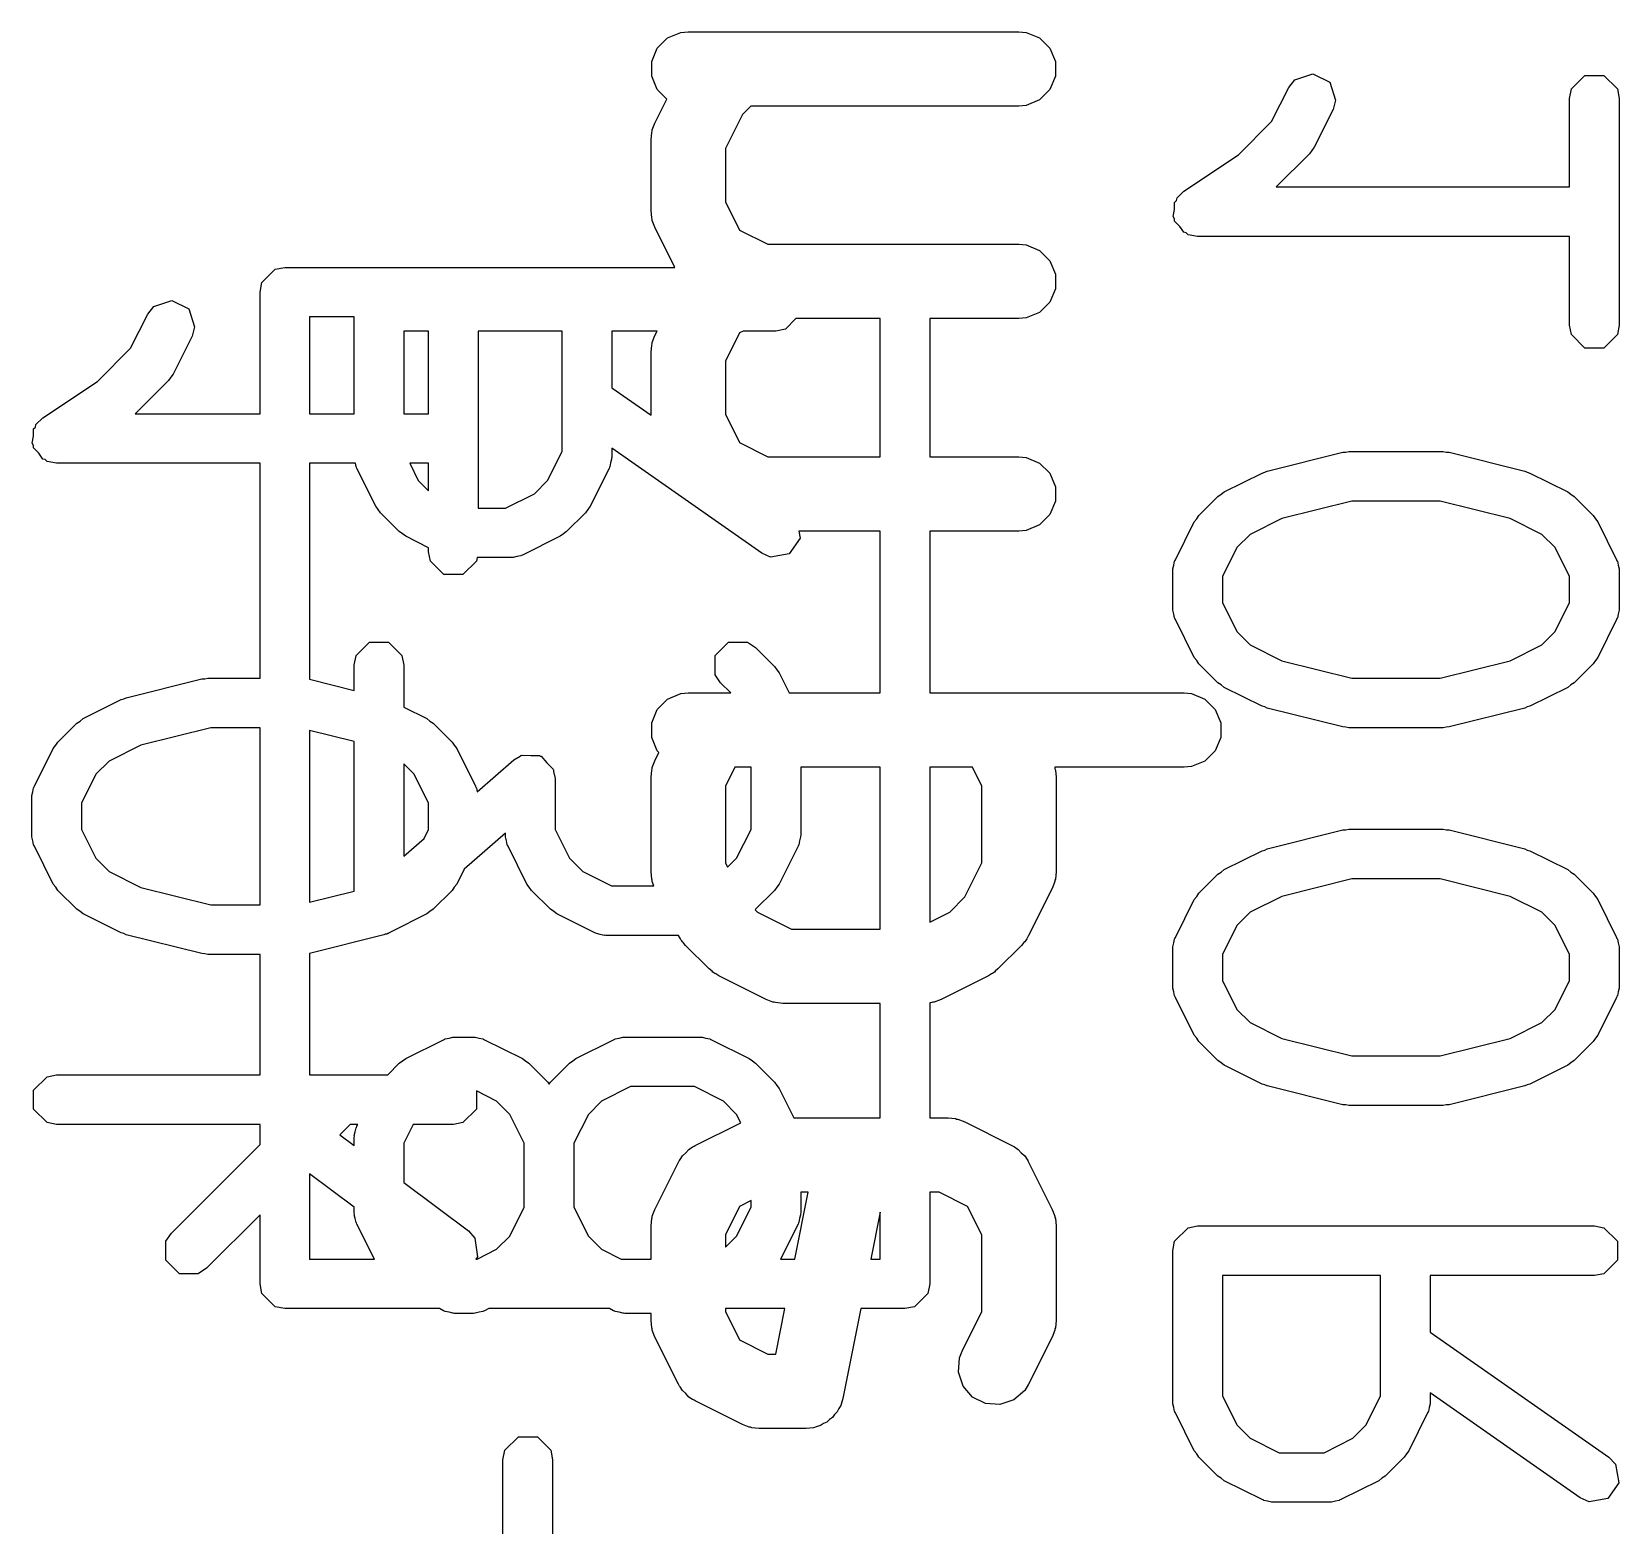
# Model space of a CAD drawing. Header units: inches. Extents: x 0.38 to 5.39, y 0.07 to 3.28.
# Drawn here: x 2.0965 to 2.2225, y 2.0311 to 2.1496 of the extents above; entities that cross this region are included whole.
import ezdxf

# ---------------------------------------------------------------- set-up
doc = ezdxf.new("R2010")
doc.units = ezdxf.units.IN
doc.header["$MEASUREMENT"] = 0
doc.layers.add('BLACK', color=250, linetype='CONTINUOUS')

msp = doc.modelspace()

# ---------------------------------------------------------------- linework, layer by layer
at = {"layer": 'BLACK', "linetype": 'CONTINUOUS'}
for p, q in [((2.14695, 2.14915), (2.14801, 2.14959)), ((2.14801, 2.14959), (2.14859, 2.14965)), ((2.14859, 2.14965), (2.17484, 2.14965)), ((2.17484, 2.14965), (2.17541, 2.14959)), ((2.17541, 2.14959), (2.17648, 2.14915)), ((2.14569, 2.14727), (2.14613, 2.14833)), ((2.14613, 2.14833), (2.14695, 2.14915)), ((2.17648, 2.14915), (2.17729, 2.14833)), ((2.17729, 2.14833), (2.17773, 2.14727)), ((2.14569, 2.14612), (2.14569, 2.14727)), ((2.17773, 2.14727), (2.17773, 2.14612)), ((2.14613, 2.14505), (2.14569, 2.14612)), ((2.17773, 2.14612), (2.17729, 2.14505)), ((2.19625, 2.14523), (2.19672, 2.14584)), ((2.19672, 2.14584), (2.19815, 2.14631)), ((2.19815, 2.14631), (2.1995, 2.14564)), ((2.1995, 2.14564), (2.19997, 2.14421)), ((2.21869, 2.1451), (2.21975, 2.14617)), ((2.21975, 2.14617), (2.22126, 2.14617)), ((2.22126, 2.14617), (2.22233, 2.1451)), ((2.14595, 2.14239), (2.1469, 2.14429)), ((2.1469, 2.14429), (2.14613, 2.14505)), ((2.17729, 2.14505), (2.17648, 2.14424)), ((2.19489, 2.14252), (2.19625, 2.14523)), ((2.21854, 2.14435), (2.21869, 2.1451)), ((2.21854, 2.13732), (2.21854, 2.14435)), ((2.22233, 2.1451), (2.22248, 2.14435)), ((2.22248, 2.14435), (2.22248, 2.12635)), ((2.15289, 2.14307), (2.15154, 2.14037)), ((2.15356, 2.14374), (2.15289, 2.14307)), ((2.17484, 2.14374), (2.15356, 2.14374)), ((2.17541, 2.1438), (2.17484, 2.14374)), ((2.17648, 2.14424), (2.17541, 2.1438)), ((2.19977, 2.14347), (2.19827, 2.14047)), ((2.19997, 2.14421), (2.19977, 2.14347)), ((2.14569, 2.14164), (2.14573, 2.14174)), ((2.14573, 2.14174), (2.14574, 2.14185)), ((2.14574, 2.14185), (2.14595, 2.14239)), ((2.19226, 2.13988), (2.19489, 2.14252)), ((2.14564, 2.14107), (2.14569, 2.14164)), ((2.14564, 2.13544), (2.14564, 2.14107)), ((2.15154, 2.14037), (2.15154, 2.13614)), ((2.18792, 2.13699), (2.19226, 2.13988)), ((2.1979, 2.13996), (2.19526, 2.13732)), ((2.19808, 2.14022), (2.1979, 2.13996)), ((2.19827, 2.14047), (2.19808, 2.14022)), ((2.18738, 2.13645), (2.18792, 2.13699)), ((2.19526, 2.13732), (2.21854, 2.13732)), ((2.14569, 2.13487), (2.14564, 2.13544)), ((2.15154, 2.13614), (2.15266, 2.1339)), ((2.18708, 2.13497), (2.18719, 2.13553)), ((2.18719, 2.1361), (2.18734, 2.13625)), ((2.18719, 2.13553), (2.18719, 2.1361)), ((2.18734, 2.13625), (2.18738, 2.13645)), ((2.14573, 2.13477), (2.14569, 2.13487)), ((2.14574, 2.13466), (2.14573, 2.13477)), ((2.14595, 2.13412), (2.14574, 2.13466)), ((2.18719, 2.1348), (2.18708, 2.13497)), ((2.18719, 2.1346), (2.18719, 2.1348)), ((2.1876, 2.13419), (2.18719, 2.1346)), ((2.18792, 2.13372), (2.1876, 2.13419)), ((2.14754, 2.13094), (2.14595, 2.13412)), ((2.15266, 2.1339), (2.15491, 2.13277)), ((2.18811, 2.13368), (2.18792, 2.13372)), ((2.18826, 2.13353), (2.18811, 2.13368)), ((2.18901, 2.13338), (2.18826, 2.13353)), ((2.21854, 2.13338), (2.18901, 2.13338)), ((2.21854, 2.12635), (2.21854, 2.13338)), ((2.15491, 2.13277), (2.17484, 2.13277)), ((2.17484, 2.13277), (2.17541, 2.13272)), ((2.17541, 2.13272), (2.17648, 2.13228)), ((2.17648, 2.13228), (2.17729, 2.13146)), ((2.11476, 2.12973), (2.11582, 2.1308)), ((2.11582, 2.1308), (2.11657, 2.13094)), ((2.11657, 2.13094), (2.14754, 2.13094)), ((2.17729, 2.13146), (2.17773, 2.1304)), ((2.17773, 2.1304), (2.17773, 2.12924)), ((2.11461, 2.12898), (2.11476, 2.12973)), ((2.17773, 2.12924), (2.17729, 2.12818)), ((2.10617, 2.12784), (2.1076, 2.12832)), ((2.1076, 2.12832), (2.10895, 2.12764)), ((2.11461, 2.11932), (2.11461, 2.12898)), ((2.17729, 2.12818), (2.17648, 2.12736)), ((2.10434, 2.12452), (2.1057, 2.12723)), ((2.1057, 2.12723), (2.10617, 2.12784)), ((2.10895, 2.12764), (2.10942, 2.12621)), ((2.11854, 2.12701), (2.11854, 2.11932)), ((2.12208, 2.12701), (2.11854, 2.12701)), ((2.12208, 2.11932), (2.12208, 2.12701)), ((2.15713, 2.12687), (2.1563, 2.12603)), ((2.16382, 2.12687), (2.15713, 2.12687)), ((2.16382, 2.1159), (2.16382, 2.12687)), ((2.17484, 2.12687), (2.16776, 2.12687)), ((2.16776, 2.12687), (2.16776, 2.1159)), ((2.17541, 2.12692), (2.17484, 2.12687)), ((2.17648, 2.12736), (2.17541, 2.12692)), ((2.10922, 2.12547), (2.10772, 2.12247)), ((2.10942, 2.12621), (2.10922, 2.12547)), ((2.12799, 2.12588), (2.12602, 2.12588)), ((2.12602, 2.12588), (2.12602, 2.11932)), ((2.12799, 2.11932), (2.12799, 2.12588)), ((2.13858, 2.12588), (2.13192, 2.12588)), ((2.13192, 2.12588), (2.13192, 2.11182)), ((2.13858, 2.11632), (2.13858, 2.12588)), ((2.14252, 2.12588), (2.14252, 2.12138)), ((2.14613, 2.12588), (2.14252, 2.12588)), ((2.14574, 2.12498), (2.14595, 2.12552)), ((2.14595, 2.12552), (2.14613, 2.12588)), ((2.15266, 2.12574), (2.15154, 2.1235)), ((2.15294, 2.12588), (2.15266, 2.12574)), ((2.15555, 2.12588), (2.15294, 2.12588)), ((2.1563, 2.12603), (2.15555, 2.12588)), ((2.21869, 2.1256), (2.21854, 2.12635)), ((2.21975, 2.12453), (2.21869, 2.1256)), ((2.22233, 2.1256), (2.22126, 2.12453)), ((2.22248, 2.12635), (2.22233, 2.1256)), ((2.10171, 2.12188), (2.10434, 2.12452)), ((2.14564, 2.1242), (2.14569, 2.12477)), ((2.14564, 2.11919), (2.14564, 2.1242)), ((2.14569, 2.12477), (2.14573, 2.12487)), ((2.14573, 2.12487), (2.14574, 2.12498)), ((2.22126, 2.12453), (2.21975, 2.12453)), ((2.15154, 2.1235), (2.15154, 2.11927)), ((2.09737, 2.11899), (2.10171, 2.12188)), ((2.10735, 2.12196), (2.10471, 2.11932)), ((2.10753, 2.12222), (2.10735, 2.12196)), ((2.10772, 2.12247), (2.10753, 2.12222)), ((2.14252, 2.12138), (2.14564, 2.11919)), ((2.10471, 2.11932), (2.11461, 2.11932)), ((2.11854, 2.11932), (2.12208, 2.11932)), ((2.12602, 2.11932), (2.12799, 2.11932)), ((2.15154, 2.11927), (2.15266, 2.11702)), ((2.09664, 2.11811), (2.09679, 2.11825)), ((2.09664, 2.11753), (2.09664, 2.11811)), ((2.09679, 2.11825), (2.09682, 2.11845)), ((2.09682, 2.11845), (2.09737, 2.11899)), ((2.09653, 2.11697), (2.09664, 2.11753)), ((2.09664, 2.1168), (2.09653, 2.11697)), ((2.09664, 2.1166), (2.09664, 2.1168)), ((2.09705, 2.11619), (2.09664, 2.1166)), ((2.15442, 2.10824), (2.14252, 2.11657)), ((2.14252, 2.11657), (2.14252, 2.11585)), ((2.15266, 2.11702), (2.15491, 2.1159)), ((2.09737, 2.11572), (2.09705, 2.11619)), ((2.09756, 2.11568), (2.09737, 2.11572)), ((2.09771, 2.11553), (2.09756, 2.11568)), ((2.09846, 2.11538), (2.09771, 2.11553)), ((2.11461, 2.11538), (2.09846, 2.11538)), ((2.11461, 2.09832), (2.11461, 2.11538)), ((2.12218, 2.11538), (2.11854, 2.11538)), ((2.11854, 2.11538), (2.11854, 2.09824)), ((2.12223, 2.1151), (2.12218, 2.11538)), ((2.12799, 2.11538), (2.12649, 2.11538)), ((2.12649, 2.11538), (2.12717, 2.11402)), ((2.12799, 2.1132), (2.12799, 2.11538)), ((2.13743, 2.11402), (2.13858, 2.11632)), ((2.14243, 2.11541), (2.14237, 2.1151)), ((2.14251, 2.11571), (2.14243, 2.11541)), ((2.14252, 2.11585), (2.1425, 2.11576)), ((2.1425, 2.11576), (2.14251, 2.11571)), ((2.15491, 2.1159), (2.16382, 2.1159)), ((2.16776, 2.1159), (2.17484, 2.1159)), ((2.17484, 2.1159), (2.17541, 2.11584)), ((2.17541, 2.11584), (2.17648, 2.1154)), ((2.17648, 2.1154), (2.17729, 2.11459)), ((2.19453, 2.11476), (2.20053, 2.11626)), ((2.20053, 2.11626), (2.20077, 2.11627)), ((2.20077, 2.11627), (2.20101, 2.11632)), ((2.20101, 2.11632), (2.20851, 2.11632)), ((2.20851, 2.11632), (2.20875, 2.11627)), ((2.20875, 2.11627), (2.20899, 2.11626)), ((2.20899, 2.11626), (2.21499, 2.11476)), ((2.12226, 2.11507), (2.12223, 2.1151)), ((2.12229, 2.11497), (2.12226, 2.11507)), ((2.12379, 2.11197), (2.12229, 2.11497)), ((2.12717, 2.11402), (2.12799, 2.1132)), ((2.13638, 2.11297), (2.13743, 2.11402)), ((2.14231, 2.11497), (2.14081, 2.11197)), ((2.14234, 2.11507), (2.14231, 2.11497)), ((2.14237, 2.1151), (2.14234, 2.11507)), ((2.17729, 2.11459), (2.17773, 2.11352)), ((2.19113, 2.11311), (2.19413, 2.11461)), ((2.19413, 2.11461), (2.19434, 2.11467)), ((2.19434, 2.11467), (2.19453, 2.11476)), ((2.21499, 2.11476), (2.21518, 2.11467)), ((2.21518, 2.11467), (2.21539, 2.11461)), ((2.21539, 2.11461), (2.21839, 2.11311)), ((2.13408, 2.11182), (2.13638, 2.11297)), ((2.17773, 2.11352), (2.17773, 2.11237)), ((2.19062, 2.11275), (2.19088, 2.11292)), ((2.19088, 2.11292), (2.19113, 2.11311)), ((2.21839, 2.11311), (2.21864, 2.11292)), ((2.21864, 2.11292), (2.2189, 2.11275)), ((2.12398, 2.11172), (2.12379, 2.11197)), ((2.12416, 2.11146), (2.12398, 2.11172)), ((2.13192, 2.11182), (2.13408, 2.11182)), ((2.14062, 2.11172), (2.14044, 2.11146)), ((2.14081, 2.11197), (2.14062, 2.11172)), ((2.17773, 2.11237), (2.17729, 2.11131)), ((2.18912, 2.11125), (2.19062, 2.11275)), ((2.20125, 2.11238), (2.1957, 2.111)), ((2.20827, 2.11238), (2.20125, 2.11238)), ((2.21382, 2.111), (2.20827, 2.11238)), ((2.2189, 2.11275), (2.2204, 2.11125)), ((2.12566, 2.10996), (2.12416, 2.11146)), ((2.14044, 2.11146), (2.13894, 2.10996)), ((2.17648, 2.11049), (2.17541, 2.11005)), ((2.17729, 2.11131), (2.17648, 2.11049)), ((2.18725, 2.10773), (2.18875, 2.11073)), ((2.18875, 2.11073), (2.18894, 2.11098)), ((2.18894, 2.11098), (2.18912, 2.11125)), ((2.1957, 2.111), (2.19318, 2.10974)), ((2.21634, 2.10974), (2.21382, 2.111)), ((2.2204, 2.11125), (2.22058, 2.11098)), ((2.22058, 2.11098), (2.22077, 2.11073)), ((2.22077, 2.11073), (2.22227, 2.10773)), ((2.12592, 2.10979), (2.12566, 2.10996)), ((2.12617, 2.10959), (2.12592, 2.10979)), ((2.12799, 2.10868), (2.12617, 2.10959)), ((2.13843, 2.10959), (2.13543, 2.10809)), ((2.13868, 2.10979), (2.13843, 2.10959)), ((2.13894, 2.10996), (2.13868, 2.10979)), ((2.15747, 2.10943), (2.1566, 2.10819)), ((2.16382, 2.10999), (2.15737, 2.10999)), ((2.15737, 2.10999), (2.15747, 2.10943)), ((2.16382, 2.09715), (2.16382, 2.10999)), ((2.17484, 2.10999), (2.16776, 2.10999)), ((2.16776, 2.10999), (2.16776, 2.09715)), ((2.17541, 2.11005), (2.17484, 2.10999)), ((2.19318, 2.10974), (2.19213, 2.10869)), ((2.21739, 2.10869), (2.21634, 2.10974)), ((2.12799, 2.10835), (2.12799, 2.10868)), ((2.12814, 2.1076), (2.12799, 2.10835)), ((2.13183, 2.10789), (2.13178, 2.1076)), ((2.13455, 2.10789), (2.13183, 2.10789)), ((2.13465, 2.1079), (2.13455, 2.10789)), ((2.13469, 2.10789), (2.13465, 2.1079)), ((2.13499, 2.10797), (2.13469, 2.10789)), ((2.1353, 2.10804), (2.13499, 2.10797)), ((2.13533, 2.10807), (2.1353, 2.10804)), ((2.13543, 2.10809), (2.13533, 2.10807)), ((2.15512, 2.10793), (2.15442, 2.10824)), ((2.1566, 2.10819), (2.15512, 2.10793)), ((2.18722, 2.10764), (2.18725, 2.10773)), ((2.19213, 2.10869), (2.19098, 2.10639)), ((2.21854, 2.10639), (2.21739, 2.10869)), ((2.22227, 2.10773), (2.22229, 2.10764)), ((2.1292, 2.10654), (2.12814, 2.1076)), ((2.13071, 2.10654), (2.1292, 2.10654)), ((2.13178, 2.1076), (2.13071, 2.10654)), ((2.18704, 2.10685), (2.18706, 2.10695)), ((2.18704, 2.10385), (2.18704, 2.10685)), ((2.18705, 2.10699), (2.18713, 2.1073)), ((2.18706, 2.10695), (2.18705, 2.10699)), ((2.18713, 2.1073), (2.18719, 2.10761)), ((2.18719, 2.10761), (2.18722, 2.10764)), ((2.22229, 2.10764), (2.22233, 2.10761)), ((2.22233, 2.10761), (2.22239, 2.1073)), ((2.22239, 2.1073), (2.22247, 2.10699)), ((2.22247, 2.10699), (2.22246, 2.10695)), ((2.22246, 2.10695), (2.22248, 2.10685)), ((2.22248, 2.10685), (2.22248, 2.10385)), ((2.19098, 2.10639), (2.19098, 2.10432)), ((2.21854, 2.10432), (2.21854, 2.10639)), ((2.19098, 2.10432), (2.19213, 2.10202)), ((2.21739, 2.10202), (2.21854, 2.10432)), ((2.18706, 2.10376), (2.18704, 2.10385)), ((2.18705, 2.10371), (2.18706, 2.10376)), ((2.18713, 2.10341), (2.18705, 2.10371)), ((2.18719, 2.1031), (2.18713, 2.10341)), ((2.18722, 2.10307), (2.18719, 2.1031)), ((2.18725, 2.10297), (2.18722, 2.10307)), ((2.18875, 2.09997), (2.18725, 2.10297)), ((2.22227, 2.10297), (2.22077, 2.09997)), ((2.22229, 2.10307), (2.22227, 2.10297)), ((2.22233, 2.1031), (2.22229, 2.10307)), ((2.22239, 2.10341), (2.22233, 2.1031)), ((2.22247, 2.10371), (2.22239, 2.10341)), ((2.22248, 2.10385), (2.22246, 2.10376)), ((2.22246, 2.10376), (2.22247, 2.10371)), ((2.19213, 2.10202), (2.19318, 2.10097)), ((2.21634, 2.10097), (2.21739, 2.10202)), ((2.12223, 2.10011), (2.1233, 2.10117)), ((2.1233, 2.10117), (2.1248, 2.10117)), ((2.1248, 2.10117), (2.12587, 2.10011)), ((2.15073, 2.10011), (2.15179, 2.10117)), ((2.15179, 2.10117), (2.1533, 2.10117)), ((2.1533, 2.10117), (2.15394, 2.10075)), ((2.15394, 2.10075), (2.15544, 2.09925)), ((2.19318, 2.10097), (2.1957, 2.09971)), ((2.21382, 2.09971), (2.21634, 2.10097)), ((2.12208, 2.09936), (2.12223, 2.10011)), ((2.12208, 2.09735), (2.12208, 2.09936)), ((2.12587, 2.10011), (2.12602, 2.09936)), ((2.12602, 2.09936), (2.12602, 2.09603)), ((2.15073, 2.0986), (2.15073, 2.10011)), ((2.15544, 2.09925), (2.15561, 2.09898)), ((2.15561, 2.09898), (2.15581, 2.09874)), ((2.18894, 2.09973), (2.18875, 2.09997)), ((2.18912, 2.09946), (2.18894, 2.09973)), ((2.19062, 2.09796), (2.18912, 2.09946)), ((2.1957, 2.09971), (2.20125, 2.09832)), ((2.20827, 2.09832), (2.21382, 2.09971)), ((2.2204, 2.09946), (2.2189, 2.09796)), ((2.22058, 2.09973), (2.2204, 2.09946)), ((2.22077, 2.09997), (2.22058, 2.09973)), ((2.10398, 2.09677), (2.10998, 2.09827)), ((2.10998, 2.09827), (2.11022, 2.09828)), ((2.11022, 2.09828), (2.11046, 2.09832)), ((2.11046, 2.09832), (2.11461, 2.09832)), ((2.11854, 2.09824), (2.12208, 2.09735)), ((2.15116, 2.09796), (2.15073, 2.0986)), ((2.15197, 2.09715), (2.15116, 2.09796)), ((2.15581, 2.09874), (2.1566, 2.09715)), ((2.19088, 2.09779), (2.19062, 2.09796)), ((2.19113, 2.09759), (2.19088, 2.09779)), ((2.20125, 2.09832), (2.20827, 2.09832)), ((2.21864, 2.09779), (2.21839, 2.09759)), ((2.2189, 2.09796), (2.21864, 2.09779)), ((2.10058, 2.09512), (2.10358, 2.09662)), ((2.10358, 2.09662), (2.10379, 2.09667)), ((2.10379, 2.09667), (2.10398, 2.09677)), ((2.14613, 2.09584), (2.14695, 2.09665)), ((2.14695, 2.09665), (2.14801, 2.0971)), ((2.14801, 2.0971), (2.14859, 2.09715)), ((2.14859, 2.09715), (2.15197, 2.09715)), ((2.1566, 2.09715), (2.16382, 2.09715)), ((2.16776, 2.09715), (2.18796, 2.09715)), ((2.18796, 2.09715), (2.18853, 2.0971)), ((2.18853, 2.0971), (2.1896, 2.09665)), ((2.1896, 2.09665), (2.19041, 2.09584)), ((2.19413, 2.09609), (2.19113, 2.09759)), ((2.21839, 2.09759), (2.21539, 2.09609)), ((2.12602, 2.09603), (2.12784, 2.09512)), ((2.14569, 2.09478), (2.14613, 2.09584)), ((2.19041, 2.09584), (2.19085, 2.09478)), ((2.19434, 2.09604), (2.19413, 2.09609)), ((2.19453, 2.09595), (2.19434, 2.09604)), ((2.20053, 2.09445), (2.19453, 2.09595)), ((2.21499, 2.09595), (2.20899, 2.09445)), ((2.21518, 2.09604), (2.21499, 2.09595)), ((2.21539, 2.09609), (2.21518, 2.09604)), ((2.09857, 2.09325), (2.10007, 2.09475)), ((2.10007, 2.09475), (2.10033, 2.09492)), ((2.10033, 2.09492), (2.10058, 2.09512)), ((2.1107, 2.09439), (2.10515, 2.093)), ((2.11461, 2.09439), (2.1107, 2.09439)), ((2.11461, 2.08033), (2.11461, 2.09439)), ((2.12208, 2.0933), (2.11854, 2.09418)), ((2.11854, 2.09418), (2.11854, 2.08053)), ((2.12784, 2.09512), (2.12809, 2.09492)), ((2.12809, 2.09492), (2.12835, 2.09475)), ((2.12835, 2.09475), (2.12985, 2.09325)), ((2.14569, 2.09362), (2.14569, 2.09478)), ((2.19085, 2.09478), (2.19085, 2.09362)), ((2.20077, 2.09443), (2.20053, 2.09445)), ((2.20101, 2.09439), (2.20077, 2.09443)), ((2.20851, 2.09439), (2.20101, 2.09439)), ((2.20875, 2.09443), (2.20851, 2.09439)), ((2.20899, 2.09445), (2.20875, 2.09443)), ((2.0967, 2.08974), (2.0982, 2.09274)), ((2.0982, 2.09274), (2.09839, 2.09299)), ((2.09839, 2.09299), (2.09857, 2.09325)), ((2.10515, 2.093), (2.10263, 2.09174)), ((2.12208, 2.08142), (2.12208, 2.0933)), ((2.12985, 2.09325), (2.13002, 2.09299)), ((2.13002, 2.09299), (2.13022, 2.09274)), ((2.13022, 2.09274), (2.13172, 2.08974)), ((2.14613, 2.09256), (2.14569, 2.09362)), ((2.19085, 2.09362), (2.19041, 2.09256)), ((2.10263, 2.09174), (2.10158, 2.09069)), ((2.12684, 2.09069), (2.12602, 2.09151)), ((2.12602, 2.09151), (2.12602, 2.0842)), ((2.13184, 2.08929), (2.13475, 2.09184)), ((2.13475, 2.09184), (2.13524, 2.09212)), ((2.13524, 2.09212), (2.1353, 2.09217)), ((2.1353, 2.09217), (2.13534, 2.09217)), ((2.13534, 2.09217), (2.13542, 2.09222)), ((2.13542, 2.09222), (2.13611, 2.09217)), ((2.13611, 2.09217), (2.1368, 2.09217)), ((2.1368, 2.09217), (2.13685, 2.09213)), ((2.13685, 2.09213), (2.13692, 2.09212)), ((2.13692, 2.09212), (2.13738, 2.0916)), ((2.13738, 2.0916), (2.13787, 2.09111)), ((2.14574, 2.09123), (2.14595, 2.09177)), ((2.14595, 2.09177), (2.14627, 2.09242)), ((2.14627, 2.09242), (2.14613, 2.09256)), ((2.1896, 2.09174), (2.18853, 2.0913)), ((2.19041, 2.09256), (2.1896, 2.09174)), ((2.10158, 2.09069), (2.10043, 2.08839)), ((2.12799, 2.08839), (2.12684, 2.09069)), ((2.13787, 2.09111), (2.13789, 2.09102)), ((2.13789, 2.09102), (2.13791, 2.09099)), ((2.13791, 2.09099), (2.13791, 2.09091)), ((2.13791, 2.09091), (2.13802, 2.09036)), ((2.13802, 2.09036), (2.13802, 2.08632)), ((2.14564, 2.09045), (2.14569, 2.09103)), ((2.14564, 2.08295), (2.14564, 2.09045)), ((2.14569, 2.09103), (2.14573, 2.09112)), ((2.14573, 2.09112), (2.14574, 2.09123)), ((2.15229, 2.09125), (2.15154, 2.08975)), ((2.15358, 2.09125), (2.15229, 2.09125)), ((2.15358, 2.08632), (2.15358, 2.09125)), ((2.16382, 2.09125), (2.15752, 2.09125)), ((2.15752, 2.09125), (2.15752, 2.08586)), ((2.16382, 2.0784), (2.16382, 2.09125)), ((2.17114, 2.09125), (2.16776, 2.09125)), ((2.16776, 2.09125), (2.16776, 2.07896)), ((2.17188, 2.08975), (2.17114, 2.09125)), ((2.18796, 2.09125), (2.17768, 2.09125)), ((2.17768, 2.09125), (2.17768, 2.09123)), ((2.17768, 2.09123), (2.17769, 2.09112)), ((2.17769, 2.09112), (2.17773, 2.09103)), ((2.17773, 2.09103), (2.17779, 2.09045)), ((2.17779, 2.09045), (2.17779, 2.08295)), ((2.18853, 2.0913), (2.18796, 2.09125)), ((2.09649, 2.08886), (2.09651, 2.08895)), ((2.09649, 2.08586), (2.09649, 2.08886)), ((2.0965, 2.089), (2.09658, 2.0893)), ((2.09651, 2.08895), (2.0965, 2.089)), ((2.09658, 2.0893), (2.09664, 2.08961)), ((2.09664, 2.08961), (2.09667, 2.08964)), ((2.09667, 2.08964), (2.0967, 2.08974)), ((2.13172, 2.08974), (2.13174, 2.08964)), ((2.13174, 2.08964), (2.13178, 2.08961)), ((2.13178, 2.08961), (2.13184, 2.0893)), ((2.13184, 2.0893), (2.13184, 2.08929)), ((2.15154, 2.08975), (2.15154, 2.08365)), ((2.17188, 2.08365), (2.17188, 2.08975)), ((2.10043, 2.08839), (2.10043, 2.08632)), ((2.12799, 2.08632), (2.12799, 2.08839)), ((2.10043, 2.08632), (2.10158, 2.08402)), ((2.12763, 2.0856), (2.12799, 2.08632)), ((2.13802, 2.08632), (2.13917, 2.08402)), ((2.15243, 2.08402), (2.15358, 2.08632)), ((2.20077, 2.08628), (2.20101, 2.08633)), ((2.20101, 2.08633), (2.20851, 2.08633)), ((2.20851, 2.08633), (2.20875, 2.08628)), ((2.09651, 2.08576), (2.09649, 2.08586)), ((2.0965, 2.08572), (2.09651, 2.08576)), ((2.09658, 2.08541), (2.0965, 2.08572)), ((2.09664, 2.0851), (2.09658, 2.08541)), ((2.09667, 2.08507), (2.09664, 2.0851)), ((2.0967, 2.08498), (2.09667, 2.08507)), ((2.12602, 2.0842), (2.12763, 2.0856)), ((2.13408, 2.08602), (2.1308, 2.08315)), ((2.13408, 2.08586), (2.13408, 2.08602)), ((2.1341, 2.08576), (2.13408, 2.08586)), ((2.13409, 2.08572), (2.1341, 2.08576)), ((2.13417, 2.08541), (2.13409, 2.08572)), ((2.13423, 2.0851), (2.13417, 2.08541)), ((2.13426, 2.08507), (2.13423, 2.0851)), ((2.13429, 2.08498), (2.13426, 2.08507)), ((2.15733, 2.08507), (2.15731, 2.08498)), ((2.15737, 2.0851), (2.15733, 2.08507)), ((2.15743, 2.08541), (2.15737, 2.0851)), ((2.15751, 2.08572), (2.15743, 2.08541)), ((2.15752, 2.08586), (2.1575, 2.08576)), ((2.1575, 2.08576), (2.15751, 2.08572)), ((2.19453, 2.08477), (2.20053, 2.08627)), ((2.20053, 2.08627), (2.20077, 2.08628)), ((2.20875, 2.08628), (2.20899, 2.08627)), ((2.20899, 2.08627), (2.21499, 2.08477)), ((2.0982, 2.08198), (2.0967, 2.08498)), ((2.10158, 2.08402), (2.10263, 2.08298)), ((2.13579, 2.08198), (2.13429, 2.08498)), ((2.13917, 2.08402), (2.14022, 2.08298)), ((2.15171, 2.08331), (2.15243, 2.08402)), ((2.15731, 2.08498), (2.15581, 2.08198)), ((2.19113, 2.08312), (2.19413, 2.08462)), ((2.19413, 2.08462), (2.19434, 2.08467)), ((2.19434, 2.08467), (2.19453, 2.08477)), ((2.21499, 2.08477), (2.21518, 2.08467)), ((2.21518, 2.08467), (2.21539, 2.08462)), ((2.21539, 2.08462), (2.21839, 2.08312)), ((2.10263, 2.08298), (2.10515, 2.08171)), ((2.1308, 2.08315), (2.13022, 2.08198)), ((2.14022, 2.08298), (2.14251, 2.08183)), ((2.14569, 2.08237), (2.14564, 2.08295)), ((2.15154, 2.08365), (2.15171, 2.08331)), ((2.17053, 2.08095), (2.17188, 2.08365)), ((2.17779, 2.08295), (2.17773, 2.08237)), ((2.18912, 2.08125), (2.19062, 2.08275)), ((2.19062, 2.08275), (2.19088, 2.08292)), ((2.19088, 2.08292), (2.19113, 2.08312)), ((2.21839, 2.08312), (2.21864, 2.08292)), ((2.21864, 2.08292), (2.2189, 2.08275)), ((2.2189, 2.08275), (2.2204, 2.08125)), ((2.09839, 2.08173), (2.0982, 2.08198)), ((2.09857, 2.08147), (2.09839, 2.08173)), ((2.10007, 2.07997), (2.09857, 2.08147)), ((2.10515, 2.08171), (2.1107, 2.08033)), ((2.11854, 2.08053), (2.12208, 2.08142)), ((2.12985, 2.08147), (2.12835, 2.07997)), ((2.13002, 2.08173), (2.12985, 2.08147)), ((2.13022, 2.08198), (2.13002, 2.08173)), ((2.13598, 2.08173), (2.13579, 2.08198)), ((2.13616, 2.08147), (2.13598, 2.08173)), ((2.13766, 2.07997), (2.13616, 2.08147)), ((2.14251, 2.08183), (2.14587, 2.08183)), ((2.14573, 2.08228), (2.14569, 2.08237)), ((2.14574, 2.08217), (2.14573, 2.08228)), ((2.14587, 2.08183), (2.14574, 2.08217)), ((2.15544, 2.08147), (2.15394, 2.07997)), ((2.15561, 2.08173), (2.15544, 2.08147)), ((2.15581, 2.08198), (2.15561, 2.08173)), ((2.17748, 2.08163), (2.1756, 2.07788)), ((2.17768, 2.08217), (2.17748, 2.08163)), ((2.17769, 2.08228), (2.17768, 2.08217)), ((2.17773, 2.08237), (2.17769, 2.08228)), ((2.20125, 2.08239), (2.1957, 2.081)), ((2.20827, 2.08239), (2.20125, 2.08239)), ((2.21382, 2.081), (2.20827, 2.08239)), ((2.1107, 2.08033), (2.11461, 2.08033)), ((2.16934, 2.07975), (2.17053, 2.08095)), ((2.18725, 2.07774), (2.18875, 2.08074)), ((2.18875, 2.08074), (2.18894, 2.08099)), ((2.18894, 2.08099), (2.18912, 2.08125)), ((2.1957, 2.081), (2.19318, 2.07974)), ((2.21634, 2.07974), (2.21382, 2.081)), ((2.2204, 2.08125), (2.22058, 2.08099)), ((2.22058, 2.08099), (2.22077, 2.08074)), ((2.22077, 2.08074), (2.22227, 2.07774)), ((2.10033, 2.07979), (2.10007, 2.07997)), ((2.10058, 2.0796), (2.10033, 2.07979)), ((2.10358, 2.0781), (2.10058, 2.0796)), ((2.12784, 2.0796), (2.12502, 2.07819)), ((2.12809, 2.07979), (2.12784, 2.0796)), ((2.12835, 2.07997), (2.12809, 2.07979)), ((2.13792, 2.07979), (2.13766, 2.07997)), ((2.13817, 2.0796), (2.13792, 2.07979)), ((2.14117, 2.0781), (2.13817, 2.0796)), ((2.15394, 2.07997), (2.1539, 2.07994)), ((2.1539, 2.07994), (2.15409, 2.07975)), ((2.15409, 2.07975), (2.15678, 2.0784)), ((2.16776, 2.07896), (2.16934, 2.07975)), ((2.19318, 2.07974), (2.19213, 2.07869)), ((2.21739, 2.07869), (2.21634, 2.07974)), ((2.10379, 2.07804), (2.10358, 2.0781)), ((2.10398, 2.07795), (2.10379, 2.07804)), ((2.10998, 2.07645), (2.10398, 2.07795)), ((2.12443, 2.07795), (2.11854, 2.07647)), ((2.12455, 2.078), (2.12443, 2.07795)), ((2.12468, 2.07799), (2.12455, 2.078)), ((2.12476, 2.07804), (2.12468, 2.07799)), ((2.1248, 2.07804), (2.12476, 2.07804)), ((2.12486, 2.0781), (2.1248, 2.07804)), ((2.12502, 2.07819), (2.12486, 2.0781)), ((2.14126, 2.07807), (2.14117, 2.0781)), ((2.1413, 2.07804), (2.14126, 2.07807)), ((2.1416, 2.07798), (2.1413, 2.07804)), ((2.14191, 2.07789), (2.1416, 2.07798)), ((2.14195, 2.07791), (2.14191, 2.07789)), ((2.14205, 2.07789), (2.14195, 2.07791)), ((2.14782, 2.07789), (2.14205, 2.07789)), ((2.14782, 2.07788), (2.14782, 2.07789)), ((2.14798, 2.07763), (2.14782, 2.07788)), ((2.14801, 2.07756), (2.14798, 2.07763)), ((2.14807, 2.07748), (2.14801, 2.07756)), ((2.15678, 2.0784), (2.16382, 2.0784)), ((2.17542, 2.07756), (2.17535, 2.07748)), ((2.17545, 2.07763), (2.17542, 2.07756)), ((2.1756, 2.07788), (2.17545, 2.07763)), ((2.18713, 2.0773), (2.18719, 2.07761)), ((2.18719, 2.07761), (2.18722, 2.07764)), ((2.18722, 2.07764), (2.18725, 2.07774)), ((2.19213, 2.07869), (2.19098, 2.07639)), ((2.21854, 2.07639), (2.21739, 2.07869)), ((2.22227, 2.07774), (2.22229, 2.07764)), ((2.22229, 2.07764), (2.22233, 2.07761)), ((2.22233, 2.07761), (2.22239, 2.0773)), ((2.11022, 2.07644), (2.10998, 2.07645)), ((2.11046, 2.07639), (2.11022, 2.07644)), ((2.11461, 2.07639), (2.11046, 2.07639)), ((2.11461, 2.06683), (2.11461, 2.07639)), ((2.11854, 2.07647), (2.11854, 2.06683)), ((2.14813, 2.07739), (2.14807, 2.07748)), ((2.14819, 2.07734), (2.14813, 2.07739)), ((2.14838, 2.07711), (2.14819, 2.07734)), ((2.15025, 2.07524), (2.14838, 2.07711)), ((2.17505, 2.07711), (2.17317, 2.07524)), ((2.17523, 2.07734), (2.17505, 2.07711)), ((2.17529, 2.07739), (2.17523, 2.07734)), ((2.17535, 2.07748), (2.17529, 2.07739)), ((2.18704, 2.07686), (2.18706, 2.07695)), ((2.18704, 2.07386), (2.18704, 2.07686)), ((2.18705, 2.077), (2.18713, 2.0773)), ((2.18706, 2.07695), (2.18705, 2.077)), ((2.19098, 2.07639), (2.19098, 2.07432)), ((2.21854, 2.07432), (2.21854, 2.07639)), ((2.22239, 2.0773), (2.22247, 2.077)), ((2.22247, 2.077), (2.22246, 2.07695)), ((2.22246, 2.07695), (2.22248, 2.07686)), ((2.22248, 2.07686), (2.22248, 2.07386)), ((2.15048, 2.07505), (2.15025, 2.07524)), ((2.15053, 2.07499), (2.15048, 2.07505)), ((2.15062, 2.07494), (2.15053, 2.07499)), ((2.1729, 2.07499), (2.17281, 2.07494)), ((2.17295, 2.07505), (2.1729, 2.07499)), ((2.17317, 2.07524), (2.17295, 2.07505)), ((2.1507, 2.07487), (2.15062, 2.07494)), ((2.15077, 2.07484), (2.1507, 2.07487)), ((2.15102, 2.07469), (2.15077, 2.07484)), ((2.15477, 2.07281), (2.15102, 2.07469)), ((2.17241, 2.07469), (2.16866, 2.07281)), ((2.17265, 2.07484), (2.17241, 2.07469)), ((2.17273, 2.07487), (2.17265, 2.07484)), ((2.17281, 2.07494), (2.17273, 2.07487)), ((2.18706, 2.07376), (2.18704, 2.07386)), ((2.18705, 2.07372), (2.18706, 2.07376)), ((2.18713, 2.07341), (2.18705, 2.07372)), ((2.19098, 2.07432), (2.19213, 2.07202)), ((2.21739, 2.07202), (2.21854, 2.07432)), ((2.22247, 2.07372), (2.22239, 2.07341)), ((2.22248, 2.07386), (2.22246, 2.07376)), ((2.22246, 2.07376), (2.22247, 2.07372)), ((2.15531, 2.0726), (2.15477, 2.07281)), ((2.15541, 2.0726), (2.15531, 2.0726)), ((2.15551, 2.07256), (2.15541, 2.0726)), ((2.15609, 2.0725), (2.15551, 2.07256)), ((2.16382, 2.0725), (2.15609, 2.0725)), ((2.16382, 2.06341), (2.16382, 2.0725)), ((2.16791, 2.07256), (2.16776, 2.07254)), ((2.16776, 2.07254), (2.16776, 2.06341)), ((2.16801, 2.0726), (2.16791, 2.07256)), ((2.16812, 2.0726), (2.16801, 2.0726)), ((2.16866, 2.07281), (2.16812, 2.0726)), ((2.18719, 2.0731), (2.18713, 2.07341)), ((2.18722, 2.07307), (2.18719, 2.0731)), ((2.18725, 2.07298), (2.18722, 2.07307)), ((2.18875, 2.06998), (2.18725, 2.07298)), ((2.22227, 2.07298), (2.22077, 2.06998)), ((2.22229, 2.07307), (2.22227, 2.07298)), ((2.22233, 2.0731), (2.22229, 2.07307)), ((2.22239, 2.07341), (2.22233, 2.0731)), ((2.19213, 2.07202), (2.19318, 2.07098)), ((2.21634, 2.07098), (2.21739, 2.07202)), ((2.18894, 2.06973), (2.18875, 2.06998)), ((2.19318, 2.07098), (2.1957, 2.06972)), ((2.21382, 2.06972), (2.21634, 2.07098)), ((2.22077, 2.06998), (2.22058, 2.06973)), ((2.12617, 2.06812), (2.12917, 2.06962)), ((2.12917, 2.06962), (2.12926, 2.06965)), ((2.12926, 2.06965), (2.1293, 2.06968)), ((2.1293, 2.06968), (2.12961, 2.06974)), ((2.12961, 2.06974), (2.12991, 2.06982)), ((2.12991, 2.06982), (2.12995, 2.06981)), ((2.12995, 2.06981), (2.13005, 2.06983)), ((2.13005, 2.06983), (2.13155, 2.06983)), ((2.13155, 2.06983), (2.13165, 2.06981)), ((2.13165, 2.06981), (2.13169, 2.06982)), ((2.13169, 2.06982), (2.13199, 2.06974)), ((2.13199, 2.06974), (2.1323, 2.06968)), ((2.1323, 2.06968), (2.13234, 2.06965)), ((2.13234, 2.06965), (2.13243, 2.06962)), ((2.13243, 2.06962), (2.13543, 2.06812)), ((2.13967, 2.06812), (2.14267, 2.06962)), ((2.14267, 2.06962), (2.14276, 2.06965)), ((2.14276, 2.06965), (2.1428, 2.06968)), ((2.1428, 2.06968), (2.1431, 2.06974)), ((2.1431, 2.06974), (2.14341, 2.06982)), ((2.14341, 2.06982), (2.14345, 2.06981)), ((2.14345, 2.06981), (2.14355, 2.06983)), ((2.14355, 2.06983), (2.14955, 2.06983)), ((2.14955, 2.06983), (2.14964, 2.06981)), ((2.14964, 2.06981), (2.14969, 2.06982)), ((2.14969, 2.06982), (2.14999, 2.06974)), ((2.14999, 2.06974), (2.1503, 2.06968)), ((2.1503, 2.06968), (2.15033, 2.06965)), ((2.15033, 2.06965), (2.15043, 2.06962)), ((2.15043, 2.06962), (2.15343, 2.06812)), ((2.18912, 2.06947), (2.18894, 2.06973)), ((2.19062, 2.06797), (2.18912, 2.06947)), ((2.1957, 2.06972), (2.20125, 2.06833)), ((2.20827, 2.06833), (2.21382, 2.06972)), ((2.2204, 2.06947), (2.2189, 2.06797)), ((2.22058, 2.06973), (2.2204, 2.06947)), ((2.12474, 2.06683), (2.12566, 2.06775)), ((2.12566, 2.06775), (2.12592, 2.06793)), ((2.12592, 2.06793), (2.12617, 2.06812)), ((2.13543, 2.06812), (2.13568, 2.06793)), ((2.13568, 2.06793), (2.13594, 2.06775)), ((2.13594, 2.06775), (2.13744, 2.06625)), ((2.13766, 2.06625), (2.13916, 2.06775)), ((2.13916, 2.06775), (2.13942, 2.06793)), ((2.13942, 2.06793), (2.13967, 2.06812)), ((2.15343, 2.06812), (2.15368, 2.06793)), ((2.15368, 2.06793), (2.15394, 2.06775)), ((2.15394, 2.06775), (2.15544, 2.06625)), ((2.19088, 2.06779), (2.19062, 2.06797)), ((2.19113, 2.0676), (2.19088, 2.06779)), ((2.19413, 2.0661), (2.19113, 2.0676)), ((2.20125, 2.06833), (2.20827, 2.06833)), ((2.21839, 2.0676), (2.21539, 2.0661)), ((2.21864, 2.06779), (2.21839, 2.0676)), ((2.2189, 2.06797), (2.21864, 2.06779)), ((2.09664, 2.06561), (2.09771, 2.06668)), ((2.09771, 2.06668), (2.09846, 2.06683)), ((2.09846, 2.06683), (2.11461, 2.06683)), ((2.11854, 2.06683), (2.12474, 2.06683)), ((2.13744, 2.06625), (2.13755, 2.06609)), ((2.13755, 2.06609), (2.13766, 2.06625)), ((2.15544, 2.06625), (2.15561, 2.06599)), ((2.09664, 2.06411), (2.09664, 2.06561)), ((2.13338, 2.06474), (2.13178, 2.06555)), ((2.13178, 2.06555), (2.13178, 2.06411)), ((2.14401, 2.06589), (2.14171, 2.06474)), ((2.14908, 2.06589), (2.14401, 2.06589)), ((2.15138, 2.06474), (2.14908, 2.06589)), ((2.15561, 2.06599), (2.15581, 2.06574)), ((2.15581, 2.06574), (2.15697, 2.06341)), ((2.19434, 2.06604), (2.19413, 2.0661)), ((2.19453, 2.06595), (2.19434, 2.06604)), ((2.20053, 2.06445), (2.19453, 2.06595)), ((2.21499, 2.06595), (2.20899, 2.06445)), ((2.21518, 2.06604), (2.21499, 2.06595)), ((2.21539, 2.0661), (2.21518, 2.06604)), ((2.09771, 2.06304), (2.09664, 2.06411)), ((2.13178, 2.06411), (2.13071, 2.06304)), ((2.13443, 2.06369), (2.13338, 2.06474)), ((2.13558, 2.0614), (2.13443, 2.06369)), ((2.14067, 2.06369), (2.13952, 2.0614)), ((2.14171, 2.06474), (2.14067, 2.06369)), ((2.15243, 2.06369), (2.15138, 2.06474)), ((2.15276, 2.06303), (2.15243, 2.06369)), ((2.20077, 2.06444), (2.20053, 2.06445)), ((2.20101, 2.06439), (2.20077, 2.06444)), ((2.20851, 2.06439), (2.20101, 2.06439)), ((2.20875, 2.06444), (2.20851, 2.06439)), ((2.20899, 2.06445), (2.20875, 2.06444)), ((2.09846, 2.06289), (2.09771, 2.06304)), ((2.11461, 2.06289), (2.09846, 2.06289)), ((2.11461, 2.06129), (2.11461, 2.06289)), ((2.12177, 2.06289), (2.12095, 2.06207)), ((2.12237, 2.06289), (2.12177, 2.06289)), ((2.12217, 2.0623), (2.12223, 2.06261)), ((2.12223, 2.06261), (2.12226, 2.06265)), ((2.12226, 2.06265), (2.12229, 2.06274)), ((2.12229, 2.06274), (2.12237, 2.06289)), ((2.12677, 2.06289), (2.12602, 2.0614)), ((2.12996, 2.06289), (2.12677, 2.06289)), ((2.13071, 2.06304), (2.12996, 2.06289)), ((2.14914, 2.06122), (2.15276, 2.06303)), ((2.15697, 2.06341), (2.16382, 2.06341)), ((2.16776, 2.06341), (2.16921, 2.06341)), ((2.16921, 2.06341), (2.16979, 2.06335)), ((2.16979, 2.06335), (2.16989, 2.06331)), ((2.16989, 2.06331), (2.16999, 2.0633)), ((2.16999, 2.0633), (2.17053, 2.06309)), ((2.17053, 2.06309), (2.17428, 2.06122)), ((2.10757, 2.05425), (2.11461, 2.06129)), ((2.12095, 2.06207), (2.12208, 2.06123)), ((2.12208, 2.06186), (2.1221, 2.06196)), ((2.12208, 2.06123), (2.12208, 2.06186)), ((2.12209, 2.062), (2.12217, 2.0623)), ((2.1221, 2.06196), (2.12209, 2.062)), ((2.12602, 2.0614), (2.12602, 2.05827)), ((2.13558, 2.05633), (2.13558, 2.0614)), ((2.13952, 2.0614), (2.13952, 2.05633)), ((2.14894, 2.0611), (2.149, 2.06114)), ((2.149, 2.06114), (2.14905, 2.06116)), ((2.14905, 2.06116), (2.14914, 2.06122)), ((2.17428, 2.06122), (2.17438, 2.06116)), ((2.17438, 2.06116), (2.17442, 2.06114)), ((2.17442, 2.06114), (2.17448, 2.0611)), ((2.14595, 2.05615), (2.14782, 2.0599)), ((2.14782, 2.0599), (2.14788, 2.06)), ((2.14788, 2.06), (2.1479, 2.06004)), ((2.1479, 2.06004), (2.14795, 2.0601)), ((2.14795, 2.0601), (2.14813, 2.06039)), ((2.14813, 2.06039), (2.14841, 2.06063)), ((2.14841, 2.06063), (2.14865, 2.06091)), ((2.14865, 2.06091), (2.14894, 2.0611)), ((2.17448, 2.0611), (2.17477, 2.06091)), ((2.17477, 2.06091), (2.17501, 2.06063)), ((2.17501, 2.06063), (2.17529, 2.06039)), ((2.17529, 2.06039), (2.17548, 2.0601)), ((2.17548, 2.0601), (2.17553, 2.06004)), ((2.17553, 2.06004), (2.17554, 2.06)), ((2.17554, 2.06), (2.1756, 2.0599)), ((2.1756, 2.0599), (2.17748, 2.05615)), ((2.12208, 2.05631), (2.11854, 2.05896)), ((2.11854, 2.05896), (2.11854, 2.0522)), ((2.12602, 2.05827), (2.13114, 2.05444)), ((2.15705, 2.0522), (2.15811, 2.0575)), ((2.15811, 2.0575), (2.15752, 2.0575)), ((2.15752, 2.0575), (2.15752, 2.05586)), ((2.16851, 2.0575), (2.16776, 2.0575)), ((2.16776, 2.0575), (2.16776, 2.05024)), ((2.17076, 2.05638), (2.16851, 2.0575)), ((2.12208, 2.05586), (2.12208, 2.05631)), ((2.13443, 2.05403), (2.13558, 2.05633)), ((2.13952, 2.05633), (2.14067, 2.05403)), ((2.14574, 2.05561), (2.14595, 2.05615)), ((2.15266, 2.05638), (2.15154, 2.05413)), ((2.15243, 2.05403), (2.15358, 2.05633)), ((2.15358, 2.05684), (2.15266, 2.05638)), ((2.15358, 2.05633), (2.15358, 2.05684)), ((2.17188, 2.05413), (2.17076, 2.05638)), ((2.17748, 2.05615), (2.17768, 2.05561)), ((2.11461, 2.05572), (2.11035, 2.05147)), ((2.11461, 2.05024), (2.11461, 2.05572)), ((2.1221, 2.05576), (2.12208, 2.05586)), ((2.12209, 2.05572), (2.1221, 2.05576)), ((2.12217, 2.05542), (2.12209, 2.05572)), ((2.12223, 2.05511), (2.12217, 2.05542)), ((2.12226, 2.05508), (2.12223, 2.05511)), ((2.12229, 2.05498), (2.12226, 2.05508)), ((2.12368, 2.0522), (2.12229, 2.05498)), ((2.14564, 2.05483), (2.14569, 2.05541)), ((2.14564, 2.0522), (2.14564, 2.05483)), ((2.14569, 2.05541), (2.14573, 2.0555)), ((2.14573, 2.0555), (2.14574, 2.05561)), ((2.15731, 2.05498), (2.15592, 2.0522)), ((2.15733, 2.05508), (2.15731, 2.05498)), ((2.15737, 2.05511), (2.15733, 2.05508)), ((2.15743, 2.05542), (2.15737, 2.05511)), ((2.15751, 2.05572), (2.15743, 2.05542)), ((2.15752, 2.05586), (2.1575, 2.05576)), ((2.1575, 2.05576), (2.15751, 2.05572)), ((2.16382, 2.05593), (2.16307, 2.0522)), ((2.16382, 2.0522), (2.16382, 2.05593)), ((2.17768, 2.05561), (2.17769, 2.0555)), ((2.17769, 2.0555), (2.17773, 2.05541)), ((2.17773, 2.05541), (2.17779, 2.05483)), ((2.17779, 2.05483), (2.17779, 2.04733)), ((2.18826, 2.05468), (2.18901, 2.05483)), ((2.18901, 2.05483), (2.22051, 2.05483)), ((2.22051, 2.05483), (2.22126, 2.05468)), ((2.10714, 2.05361), (2.10757, 2.05425)), ((2.10714, 2.05211), (2.10714, 2.05361)), ((2.13114, 2.05444), (2.13165, 2.05386)), ((2.13165, 2.05386), (2.13186, 2.05237)), ((2.13338, 2.05298), (2.13443, 2.05403)), ((2.14067, 2.05403), (2.14171, 2.05298)), ((2.15154, 2.05413), (2.15154, 2.05314)), ((2.15154, 2.05314), (2.15243, 2.05403)), ((2.17188, 2.04803), (2.17188, 2.05413)), ((2.18704, 2.05286), (2.18719, 2.05361)), ((2.18719, 2.05361), (2.18826, 2.05468)), ((2.22126, 2.05468), (2.22233, 2.05361)), ((2.22233, 2.05361), (2.22233, 2.05211)), ((2.13186, 2.05237), (2.13174, 2.0522)), ((2.13184, 2.0522), (2.13338, 2.05298)), ((2.14171, 2.05298), (2.14326, 2.0522)), ((2.18704, 2.04086), (2.18704, 2.05286)), ((2.10821, 2.05104), (2.10714, 2.05211)), ((2.10971, 2.05104), (2.10821, 2.05104)), ((2.11035, 2.05147), (2.10971, 2.05104)), ((2.11854, 2.0522), (2.12368, 2.0522)), ((2.13174, 2.0522), (2.13184, 2.0522)), ((2.14326, 2.0522), (2.14564, 2.0522)), ((2.15592, 2.0522), (2.15705, 2.0522)), ((2.16307, 2.0522), (2.16382, 2.0522)), ((2.22126, 2.05104), (2.22051, 2.05089)), ((2.22233, 2.05211), (2.22126, 2.05104)), ((2.11476, 2.04948), (2.11461, 2.05024)), ((2.16776, 2.05024), (2.16761, 2.04948)), ((2.20354, 2.05089), (2.19098, 2.05089)), ((2.19098, 2.05089), (2.19098, 2.04133)), ((2.20354, 2.04133), (2.20354, 2.05089)), ((2.22051, 2.05089), (2.20748, 2.05089)), ((2.20748, 2.05089), (2.20748, 2.04639)), ((2.11582, 2.04842), (2.11476, 2.04948)), ((2.16761, 2.04948), (2.16654, 2.04842)), ((2.11657, 2.04827), (2.11582, 2.04842)), ((2.12884, 2.04827), (2.11657, 2.04827)), ((2.12917, 2.0481), (2.12884, 2.04827)), ((2.12926, 2.04807), (2.12917, 2.0481)), ((2.1293, 2.04804), (2.12926, 2.04807)), ((2.12961, 2.04798), (2.1293, 2.04804)), ((2.12991, 2.0479), (2.12961, 2.04798)), ((2.12995, 2.04791), (2.12991, 2.0479)), ((2.13005, 2.04789), (2.12995, 2.04791)), ((2.13155, 2.04789), (2.13005, 2.04789)), ((2.13165, 2.04791), (2.13155, 2.04789)), ((2.13169, 2.0479), (2.13165, 2.04791)), ((2.13199, 2.04798), (2.13169, 2.0479)), ((2.1323, 2.04804), (2.13199, 2.04798)), ((2.13234, 2.04807), (2.1323, 2.04804)), ((2.13243, 2.0481), (2.13234, 2.04807)), ((2.13276, 2.04827), (2.13243, 2.0481)), ((2.14233, 2.04827), (2.13276, 2.04827)), ((2.14267, 2.0481), (2.14233, 2.04827)), ((2.14276, 2.04807), (2.14267, 2.0481)), ((2.1428, 2.04804), (2.14276, 2.04807)), ((2.1431, 2.04798), (2.1428, 2.04804)), ((2.14341, 2.0479), (2.1431, 2.04798)), ((2.14345, 2.04791), (2.14341, 2.0479)), ((2.14355, 2.04789), (2.14345, 2.04791)), ((2.14564, 2.04789), (2.14355, 2.04789)), ((2.14564, 2.04733), (2.14564, 2.04789)), ((2.14569, 2.04675), (2.14564, 2.04733)), ((2.15154, 2.04827), (2.15154, 2.04803)), ((2.15626, 2.04827), (2.15154, 2.04827)), ((2.15154, 2.04803), (2.15266, 2.04578)), ((2.15554, 2.04466), (2.15626, 2.04827)), ((2.16229, 2.04827), (2.16086, 2.04113)), ((2.16579, 2.04827), (2.16229, 2.04827)), ((2.16654, 2.04842), (2.16579, 2.04827)), ((2.17032, 2.0449), (2.17188, 2.04803)), ((2.17779, 2.04733), (2.17773, 2.04675)), ((2.14573, 2.04666), (2.14569, 2.04675)), ((2.14574, 2.04655), (2.14573, 2.04666)), ((2.14595, 2.04601), (2.14574, 2.04655)), ((2.14782, 2.04226), (2.14595, 2.04601)), ((2.17748, 2.04601), (2.1756, 2.04226)), ((2.17768, 2.04655), (2.17748, 2.04601)), ((2.17769, 2.04666), (2.17768, 2.04655)), ((2.17773, 2.04675), (2.17769, 2.04666)), ((2.20748, 2.04639), (2.22164, 2.03648)), ((2.15266, 2.04578), (2.15491, 2.04466)), ((2.17011, 2.04436), (2.17032, 2.0449)), ((2.15491, 2.04466), (2.15554, 2.04466)), ((2.17003, 2.04321), (2.17011, 2.04436)), ((2.14788, 2.04216), (2.14782, 2.04226)), ((2.1704, 2.04212), (2.17003, 2.04321)), ((2.1756, 2.04226), (2.17529, 2.04177)), ((2.1479, 2.04212), (2.14788, 2.04216)), ((2.14795, 2.04206), (2.1479, 2.04212)), ((2.14813, 2.04177), (2.14795, 2.04206)), ((2.14841, 2.04153), (2.14813, 2.04177)), ((2.14865, 2.04125), (2.14841, 2.04153)), ((2.14894, 2.04106), (2.14865, 2.04125)), ((2.149, 2.04102), (2.14894, 2.04106)), ((2.14905, 2.041), (2.149, 2.04102)), ((2.14914, 2.04094), (2.14905, 2.041)), ((2.16086, 2.04113), (2.16069, 2.04057)), ((2.17115, 2.04125), (2.1704, 2.04212)), ((2.17218, 2.04073), (2.17115, 2.04125)), ((2.17442, 2.04102), (2.17333, 2.04065)), ((2.17529, 2.04177), (2.17442, 2.04102)), ((2.19098, 2.04133), (2.19213, 2.03903)), ((2.20239, 2.03903), (2.20354, 2.04133)), ((2.21938, 2.03325), (2.20748, 2.04158)), ((2.20748, 2.04158), (2.20748, 2.04086)), ((2.15289, 2.03907), (2.14914, 2.04094)), ((2.16021, 2.03986), (2.16005, 2.03962)), ((2.16042, 2.04007), (2.16021, 2.03986)), ((2.16053, 2.04033), (2.16042, 2.04007)), ((2.16069, 2.04057), (2.16053, 2.04033)), ((2.17333, 2.04065), (2.17218, 2.04073)), ((2.18706, 2.04077), (2.18704, 2.04086)), ((2.18705, 2.04072), (2.18706, 2.04077)), ((2.18713, 2.04042), (2.18705, 2.04072)), ((2.18719, 2.04011), (2.18713, 2.04042)), ((2.18722, 2.04008), (2.18719, 2.04011)), ((2.18725, 2.03998), (2.18722, 2.04008)), ((2.18875, 2.03698), (2.18725, 2.03998)), ((2.20727, 2.03998), (2.20577, 2.03698)), ((2.2073, 2.04008), (2.20727, 2.03998)), ((2.20733, 2.04011), (2.2073, 2.04008)), ((2.20739, 2.04042), (2.20733, 2.04011)), ((2.20747, 2.04072), (2.20739, 2.04042)), ((2.20748, 2.04086), (2.20746, 2.04077)), ((2.20746, 2.04077), (2.20747, 2.04072)), ((2.15343, 2.03886), (2.15289, 2.03907)), ((2.15354, 2.03885), (2.15343, 2.03886)), ((2.15364, 2.03881), (2.15354, 2.03885)), ((2.15421, 2.03875), (2.15364, 2.03881)), ((2.15796, 2.03875), (2.15421, 2.03875)), ((2.15854, 2.03881), (2.15796, 2.03875)), ((2.15796, 2.03875), (2.15796, 2.03875)), ((2.15881, 2.03892), (2.15854, 2.03881)), ((2.15909, 2.03898), (2.15881, 2.03892)), ((2.15933, 2.03914), (2.15909, 2.03898)), ((2.1596, 2.03925), (2.15933, 2.03914)), ((2.15981, 2.03946), (2.1596, 2.03925)), ((2.16005, 2.03962), (2.15981, 2.03946)), ((2.19213, 2.03903), (2.19318, 2.03798)), ((2.20134, 2.03798), (2.20239, 2.03903)), ((2.13404, 2.03702), (2.13511, 2.03809)), ((2.13511, 2.03809), (2.13662, 2.03809)), ((2.13662, 2.03809), (2.13768, 2.03702)), ((2.19318, 2.03798), (2.19548, 2.03683)), ((2.19905, 2.03683), (2.20134, 2.03798)), ((2.13389, 2.03627), (2.13404, 2.03702)), ((2.13389, 2.01827), (2.13389, 2.03627)), ((2.13768, 2.03702), (2.13783, 2.03627)), ((2.13783, 2.03627), (2.13783, 2.02924)), ((2.18894, 2.03673), (2.18875, 2.03698)), ((2.18912, 2.03647), (2.18894, 2.03673)), ((2.19062, 2.03497), (2.18912, 2.03647)), ((2.19548, 2.03683), (2.19905, 2.03683)), ((2.2054, 2.03647), (2.2039, 2.03497)), ((2.20558, 2.03673), (2.2054, 2.03647)), ((2.20577, 2.03698), (2.20558, 2.03673)), ((2.22164, 2.03648), (2.22217, 2.03592)), ((2.22217, 2.03592), (2.22243, 2.03444)), ((2.19088, 2.0348), (2.19062, 2.03497)), ((2.19113, 2.0346), (2.19088, 2.0348)), ((2.20364, 2.0348), (2.20339, 2.0346)), ((2.2039, 2.03497), (2.20364, 2.0348)), ((2.19413, 2.0331), (2.19113, 2.0346)), ((2.20339, 2.0346), (2.20039, 2.0331)), ((2.22243, 2.03444), (2.22157, 2.0332)), ((2.19423, 2.03308), (2.19413, 2.0331)), ((2.19426, 2.03304), (2.19423, 2.03308)), ((2.19457, 2.03298), (2.19426, 2.03304)), ((2.19487, 2.0329), (2.19457, 2.03298)), ((2.19491, 2.03291), (2.19487, 2.0329)), ((2.19501, 2.03289), (2.19491, 2.03291)), ((2.19951, 2.03289), (2.19501, 2.03289)), ((2.19961, 2.03291), (2.19951, 2.03289)), ((2.19965, 2.0329), (2.19961, 2.03291)), ((2.19995, 2.03298), (2.19965, 2.0329)), ((2.20026, 2.03304), (2.19995, 2.03298)), ((2.2003, 2.03308), (2.20026, 2.03304)), ((2.20039, 2.0331), (2.2003, 2.03308)), ((2.22008, 2.03294), (2.21938, 2.03325)), ((2.22157, 2.0332), (2.22008, 2.03294))]:
    msp.add_line(p, q, dxfattribs=at)

doc.saveas('drawing.dxf')
